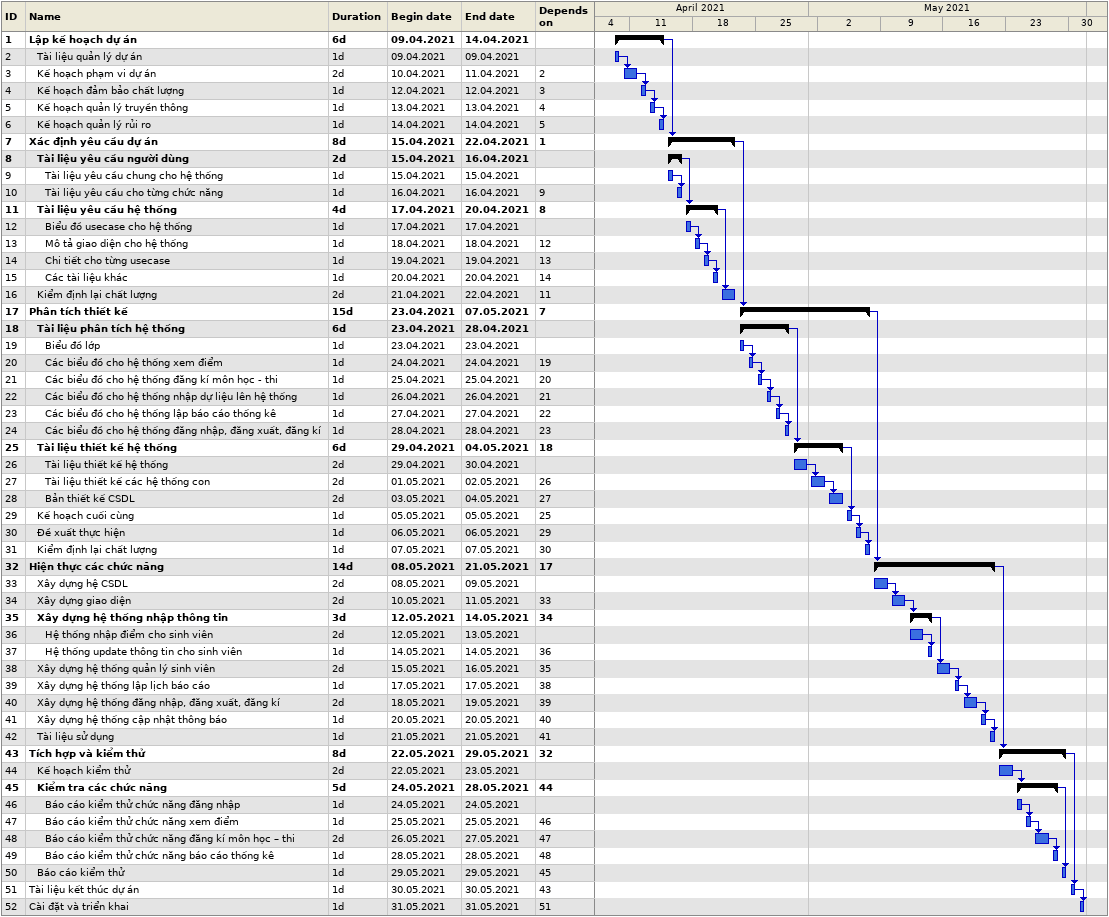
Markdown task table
| ID | Level | Task | Duration | Start | Finish | Predecessors |
|---|---|---|---|---|---|---|
| 1 | 1 | **Lập kế hoạch dự án** | 6d | 2021-04-09 | 2021-04-14 |  |
| 2 | 2 | Tài liệu quản lý dự án | 1d | 2021-04-09 | 2021-04-09 |  |
| 3 | 2 | Kế hoạch phạm vi dự án | 2d | 2021-04-10 | 2021-04-11 | 2 |
| 4 | 2 | Kế hoạch đảm bảo chất lượng | 1d | 2021-04-12 | 2021-04-12 | 3 |
| 5 | 2 | Kế hoạch quản lý truyền thông | 1d | 2021-04-13 | 2021-04-13 | 4 |
| 6 | 2 | Kế hoạch quản lý rủi ro | 1d | 2021-04-14 | 2021-04-14 | 5 |
| 7 | 1 | **Xác định yêu cầu dự án** | 8d | 2021-04-15 | 2021-04-22 | 1 |
| 8 | 2 | **Tài liệu yêu cầu người dùng** | 2d | 2021-04-15 | 2021-04-16 |  |
| 9 | 3 | Tài liệu yêu cầu chung cho hệ thống | 1d | 2021-04-15 | 2021-04-15 |  |
| 10 | 3 | Tài liệu yêu cầu cho từng chức năng | 1d | 2021-04-16 | 2021-04-16 | 9 |
| 11 | 2 | **Tài liệu yêu cầu hệ thống** | 4d | 2021-04-17 | 2021-04-20 | 8 |
| 12 | 3 | Biểu đồ usecase cho hệ thống | 1d | 2021-04-17 | 2021-04-17 |  |
| 13 | 3 | Mô tả giao diện cho hệ thống | 1d | 2021-04-18 | 2021-04-18 | 12 |
| 14 | 3 | Chi tiết cho từng usecase | 1d | 2021-04-19 | 2021-04-19 | 13 |
| 15 | 3 | Các tài liệu khác | 1d | 2021-04-20 | 2021-04-20 | 14 |
| 16 | 2 | Kiểm định lại chất lượng | 2d | 2021-04-21 | 2021-04-22 | 11 |
| 17 | 1 | **Phân tích thiết kế** | 15d | 2021-04-23 | 2021-05-07 | 7 |
| 18 | 2 | **Tài liệu phân tích hệ thống** | 6d | 2021-04-23 | 2021-04-28 |  |
| 19 | 3 | Biểu đồ lớp | 1d | 2021-04-23 | 2021-04-23 |  |
| 20 | 3 | Các biểu đồ cho hệ thống xem điểm | 1d | 2021-04-24 | 2021-04-24 | 19 |
| 21 | 3 | Các biểu đồ cho hệ thống đăng kí môn học - thi | 1d | 2021-04-25 | 2021-04-25 | 20 |
| 22 | 3 | Các biểu đồ cho hệ thống nhập dự liệu lên hệ thống | 1d | 2021-04-26 | 2021-04-26 | 21 |
| 23 | 3 | Các biểu đồ cho hệ thống lập báo cáo thống kê | 1d | 2021-04-27 | 2021-04-27 | 22 |
| 24 | 3 | Các biểu đồ cho hệ thống đăng nhập, đăng xuất, đăng kí | 1d | 2021-04-28 | 2021-04-28 | 23 |
| 25 | 2 | **Tài liệu thiết kế hệ thống** | 6d | 2021-04-29 | 2021-05-04 | 18 |
| 26 | 3 | Tài liệu thiết kế hệ thống | 2d | 2021-04-29 | 2021-04-30 |  |
| 27 | 3 | Tài liệu thiết kế các hệ thống con | 2d | 2021-05-01 | 2021-05-02 | 26 |
| 28 | 3 | Bản thiết kế CSDL | 2d | 2021-05-03 | 2021-05-04 | 27 |
| 29 | 2 | Kế hoạch cuối cùng | 1d | 2021-05-05 | 2021-05-05 | 25 |
| 30 | 2 | Đề xuất thực hiện | 1d | 2021-05-06 | 2021-05-06 | 29 |
| 31 | 2 | Kiểm định lại chất lượng | 1d | 2021-05-07 | 2021-05-07 | 30 |
| 32 | 1 | **Hiện thực các chức năng** | 14d | 2021-05-08 | 2021-05-21 | 17 |
| 33 | 2 | Xây dựng hệ CSDL | 2d | 2021-05-08 | 2021-05-09 |  |
| 34 | 2 | Xây dựng giao diện | 2d | 2021-05-10 | 2021-05-11 | 33 |
| 35 | 2 | **Xây dựng hệ thống nhập thông tin** | 3d | 2021-05-12 | 2021-05-14 | 34 |
| 36 | 3 | Hệ thống nhập điểm cho sinh viên | 2d | 2021-05-12 | 2021-05-13 |  |
| 37 | 3 | Hệ thống update thông tin cho sinh viên | 1d | 2021-05-14 | 2021-05-14 | 36 |
| 38 | 2 | Xây dựng hệ thống quản lý sinh viên | 2d | 2021-05-15 | 2021-05-16 | 35 |
| 39 | 2 | Xây dựng hệ thống lập lịch báo cáo | 1d | 2021-05-17 | 2021-05-17 | 38 |
| 40 | 2 | Xây dựng hệ thống đăng nhập, đăng xuất, đăng kí | 2d | 2021-05-18 | 2021-05-19 | 39 |
| 41 | 2 | Xây dựng hệ thống cập nhật thông báo | 1d | 2021-05-20 | 2021-05-20 | 40 |
| 42 | 2 | Tài liệu sử dụng | 1d | 2021-05-21 | 2021-05-21 | 41 |
| 43 | 1 | **Tích hợp và kiểm thử** | 8d | 2021-05-22 | 2021-05-29 | 32 |
| 44 | 2 | Kế hoạch kiểm thử | 2d | 2021-05-22 | 2021-05-23 |  |
| 45 | 2 | **Kiểm tra các chức năng** | 5d | 2021-05-24 | 2021-05-28 | 44 |
| 46 | 3 | Báo cáo kiểm thử chức năng đăng nhập | 1d | 2021-05-24 | 2021-05-24 |  |
| 47 | 3 | Báo cáo kiểm thử chức năng xem điểm | 1d | 2021-05-25 | 2021-05-25 | 46 |
| 48 | 3 | Báo cáo kiểm thử chức năng đăng kí môn học – thi | 2d | 2021-05-26 | 2021-05-27 | 47 |
| 49 | 3 | Báo cáo kiểm thử chức năng báo cáo thống kê | 1d | 2021-05-28 | 2021-05-28 | 48 |
| 50 | 2 | Báo cáo kiểm thử | 1d | 2021-05-29 | 2021-05-29 | 45 |
| 51 | 1 | Tài liệu kết thúc dự án | 1d | 2021-05-30 | 2021-05-30 | 43 |
| 52 | 1 | Cài đặt và triển khai | 1d | 2021-05-31 | 2021-05-31 | 51 |
